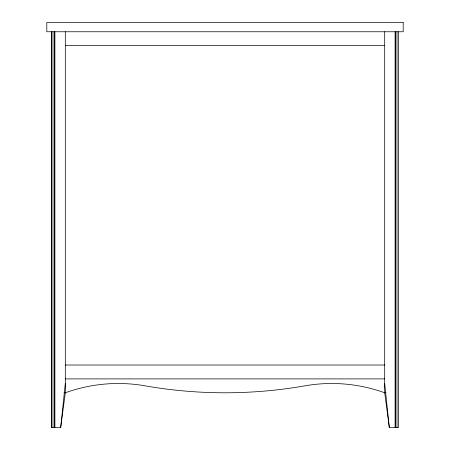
<?xml version="1.0" encoding="UTF-8"?>
<svg xmlns="http://www.w3.org/2000/svg" width="450" height="450" viewBox="0 0 450 450"><rect width="100%" height="100%" fill="white"/><g stroke="black" fill="none" stroke-linecap="round" stroke-linejoin="round"><path stroke-width="0.67" d="M51.429 31.759L51.429 427.5L60.688 427.5L65.312 383.529M60.688 427.5L65.312 392.788L65.312 31.759M65.312 45.641L384.688 45.641M65.312 365.012L384.688 365.012M65.312 378.9L384.688 378.9M63.928 392.788L65.312 392.788A155.745 155.745 0 0 1 145.159 385.841A462.566 462.566 0 0 0 304.841 385.841A155.745 155.745 0 0 1 384.688 392.788L386.072 392.788M384.688 31.759L384.688 392.788L389.312 427.5L398.571 427.5L398.571 31.759M384.688 383.529L389.312 427.5M397.018 31.759L397.018 427.5M395.679 31.759L395.679 427.5M395.1 31.759L395.1 427.5M54.9 31.759L54.9 427.5M54.321 31.759L54.321 427.5M52.982 31.759L52.982 427.5M51.435 31.759L51.435 427.5M403.2 22.5L46.8 22.5L46.8 31.759L403.2 31.759L403.2 22.5"/></g></svg>
